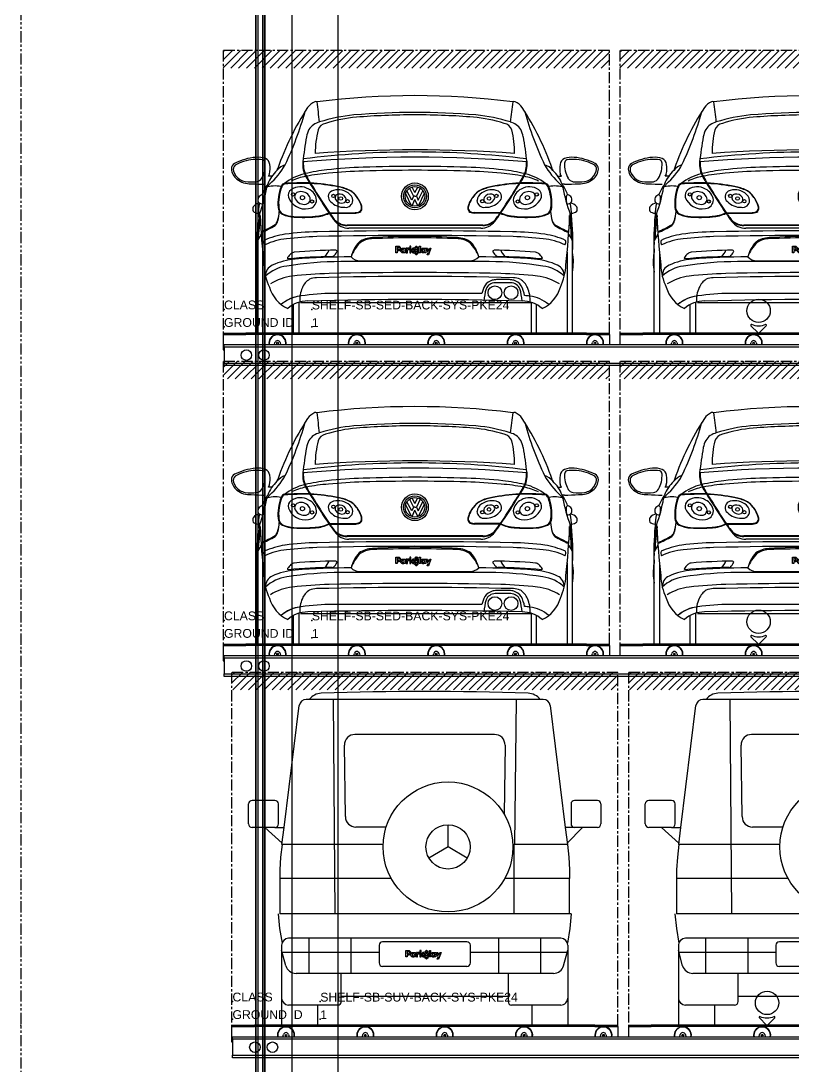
# Model space of a CAD drawing. Header units: millimetres. Extents: x 1005 to 7315, y -2950 to 6147.
# Drawn here: x 6433 to 6873, y 468 to 1063 of the extents above; entities that cross this region are included whole.
import ezdxf
from ezdxf.enums import TextEntityAlignment as Align

# ---------------------------------------------------------------- set-up
doc = ezdxf.new("R2010")
doc.units = ezdxf.units.MM
doc.linetypes.add('CENTER', pattern=[10.16, 6.35, -1.27, 1.27, -1.27])
doc.linetypes.add('PHANTOM', pattern=[12.7, 6.35, -1.27, 1.27, -1.27, 1.27, -1.27])
for name, color, linetype in [('PK24-LABEL', 7, 'Continuous'), ('PK24-LOGO', 7, 'Continuous'), ('PK24E', 7, 'Continuous'), ('PK24E-COMP-CAR', 7, 'Continuous'), ('PK24E-DATA', 7, 'Continuous'), ('PK24E-STRUCT-STEEL', 254, 'Continuous')]:
    doc.layers.add(name, color=color, linetype=linetype)
for name, color, linetype, true_color in [('PK24E-COMP-CAR_ZONE', 250, 'CENTER', 0x383e42), ('PK24E-COMP-PALLET', 132, 'Continuous', 0x00b7c8), ('PK24E-HELPER', 253, 'PHANTOM', 0xa1a1a1), ('PK24E-SYS-LIFT', 31, 'Continuous', 0xffcc5a), ('PK24E-SYS-SHELF', 31, 'Continuous', 0xffcc5a)]:
    doc.layers.add(name, color=color, linetype=linetype, true_color=true_color)
doc.styles.get("Standard").update_dxf_attribs({"font": 'arial.ttf'})

# ---------------------------------------------------------------- blocks, each defined once
blk = doc.blocks.new('*U40')
at = {"layer": 'PK24E-HELPER'}
blk.add_line((-0.01, 3338.5), (0, -150), dxfattribs=at)
at = {"layer": 'PK24E-STRUCT-STEEL'}
blk.add_lwpolyline([(154.49, 3381.55), (180.49, 3381.55), (180.5, -149), (154.5, -149)], close=True, dxfattribs=at)
at = {"layer": 'PK24E-SYS-LIFT'}
for p, q in [((133.54, 3192.67), (133.55, -24.33)), ((133.87, 3192.67), (133.88, -24.33)), ((134.97, 3192.67), (134.98, -24.33)), ((137.51, 3192.67), (137.52, -24.33)), ((138.61, 3192.67), (138.62, -24.33)), ((138.94, 3192.67), (138.95, -24.33))]:
    blk.add_line(p, q, dxfattribs=at)
blk = doc.blocks.new('LOGO----DECOR-PK24')
at = {"layer": 'PK24-LOGO'}
for p, q in [((-10, 2.13), (-8.71, 2.13)), ((-10, -1.62), (-10, 2.13)), ((-9.29, 1.47), (-9.29, 0.11)), ((-8.76, 1.47), (-9.29, 1.47)), ((-9.29, 0.11), (-8.76, 0.11)), ((-8.61, 1.46), (-8.76, 1.47)), ((-8.76, 0.11), (-8.61, 0.13)), ((-8.71, 2.13), (-8.43, 2.11)), ((-8.48, 1.42), (-8.61, 1.46)), ((-8.61, 0.13), (-8.48, 0.17)), ((-8.36, 1.35), (-8.48, 1.42)), ((-8.48, 0.17), (-8.36, 0.23)), ((-8.43, 2.11), (-8.3, 2.07)), ((-8.26, 1.27), (-8.36, 1.35)), ((-8.36, 0.23), (-8.26, 0.31)), ((-8.3, 2.07), (-8.17, 2.03)), ((-8.19, 1.17), (-8.26, 1.27)), ((-8.26, 0.31), (-8.19, 0.41)), ((-8.13, 1.05), (-8.19, 1.17)), ((-8.19, 0.41), (-8.13, 0.53)), ((-8.17, 2.03), (-7.94, 1.9)), ((-8.09, 0.93), (-8.13, 1.05)), ((-8.13, 0.53), (-8.09, 0.66)), ((-8.08, 0.79), (-8.09, 0.93)), ((-8.09, 0.66), (-8.08, 0.79)), ((-7.94, 1.9), (-7.74, 1.74)), ((-7.74, 1.74), (-7.58, 1.55)), ((-7.58, 0.04), (-7.74, -0.16)), ((-7.58, 1.55), (-7.46, 1.32)), ((-7.46, 0.27), (-7.58, 0.04)), ((-7.46, 1.32), (-7.38, 1.06)), ((-7.38, 0.52), (-7.46, 0.27)), ((-7.38, 1.06), (-7.36, 0.79)), ((-7.36, 0.79), (-7.38, 0.52)), ((-7.19, -0.02), (-7.16, 0.13)), ((-7.16, 0.13), (-7.11, 0.26)), ((-7.11, 0.26), (-6.98, 0.49)), ((-6.98, 0.49), (-6.82, 0.68)), ((-6.82, 0.68), (-6.62, 0.82)), ((-6.62, 0.82), (-6.41, 0.92)), ((-6.42, 0.06), (-6.48, -0.05)), ((-6.33, 0.17), (-6.42, 0.06)), ((-6.41, 0.92), (-6.19, 0.98)), ((-6.23, 0.25), (-6.33, 0.17)), ((-6.11, 0.31), (-6.23, 0.25)), ((-6.19, 0.98), (-5.97, 1)), ((-5.98, 0.35), (-6.11, 0.31)), ((-5.84, 0.36), (-5.98, 0.35)), ((-5.97, 1), (-5.74, 0.98)), ((-5.71, 0.35), (-5.84, 0.36)), ((-5.74, 0.98), (-5.53, 0.92)), ((-5.58, 0.31), (-5.71, 0.35)), ((-5.47, 0.24), (-5.58, 0.31)), ((-5.53, 0.92), (-5.35, 0.82)), ((-5.37, 0.16), (-5.47, 0.24)), ((-5.29, 0.06), (-5.37, 0.16)), ((-5.35, 0.82), (-5.21, 0.7)), ((-5.23, -0.06), (-5.29, 0.06)), ((-5.21, 0.7), (-5.21, 0.95)), ((-5.21, 0.95), (-4.5, 0.95)), ((-4.5, 0.95), (-4.5, -1.62)), ((-3.41, 0.95), (-4.11, 0.95)), ((-4.11, 0.95), (-4.11, -1.62)), ((-3.41, 0.53), (-3.41, 0.95)), ((-3.36, 0.62), (-3.41, 0.53)), ((-3.37, -0.03), (-3.32, 0.06)), ((-3.29, 0.71), (-3.36, 0.62)), ((-3.32, 0.06), (-3.26, 0.13)), ((-3.22, 0.78), (-3.29, 0.71)), ((-3.26, 0.13), (-3.19, 0.19)), ((-3.14, 0.84), (-3.22, 0.78)), ((-3.19, 0.19), (-3.11, 0.23)), ((-3.05, 0.89), (-3.14, 0.84)), ((-3.11, 0.23), (-3.02, 0.26)), ((-2.94, 0.92), (-3.05, 0.89)), ((-3.02, 0.26), (-2.92, 0.27)), ((-2.83, 0.94), (-2.94, 0.92)), ((-2.92, 0.27), (-2.42, 0.27)), ((-2.7, 0.95), (-2.83, 0.94)), ((-2.42, 0.95), (-2.7, 0.95)), ((-2.42, 0.27), (-2.42, 0.95)), ((-1.42, 2.13), (-2.13, 2.13)), ((-2.13, 2.13), (-2.13, -1.62)), ((-1.42, -1.62), (-1.42, 2.13)), ((-0.37, 0.95), (-1.42, -0.33)), ((-0.61, -0.33), (0.44, 0.95)), ((0.44, 0.95), (-0.37, 0.95)), ((0.44, 0.19), (0.36, -0.06)), ((0.56, 0.41), (0.44, 0.19)), ((0.72, 0.61), (0.56, 0.41)), ((0.92, 0.77), (0.72, 0.61)), ((0.77, 1.32), (0.79, 1.37)), ((0.78, 1.26), (0.77, 1.32)), ((0.81, 1.24), (0.78, 1.26)), ((0.79, 1.37), (1.61, 2.19)), ((0.85, 1.23), (0.81, 1.24)), ((0.89, 1.24), (0.85, 1.23)), ((1.07, 1.32), (0.89, 1.24)), ((1.15, 0.9), (0.92, 0.77)), ((1.27, 1.37), (1.07, 1.32)), ((1.07, -0.08), (1.13, 0.03)), ((1.13, 0.03), (1.21, 0.12)), ((1.4, 0.98), (1.15, 0.9)), ((1.21, 0.12), (1.3, 0.2)), ((1.46, 1.41), (1.27, 1.37)), ((1.3, 0.2), (1.41, 0.26)), ((1.67, 1), (1.4, 0.98)), ((1.41, 0.26), (1.54, 0.3)), ((1.67, 1.42), (1.46, 1.41)), ((1.54, 0.3), (1.67, 0.31)), ((1.61, 2.19), (1.67, 2.21)), ((1.67, 2.21), (1.73, 2.19)), ((1.87, 1.41), (1.67, 1.42)), ((1.94, 0.98), (1.67, 1)), ((1.67, 0.31), (1.8, 0.3)), ((1.73, 2.19), (2.54, 1.37)), ((1.8, 0.3), (1.92, 0.26)), ((2.07, 1.37), (1.87, 1.41)), ((1.92, 0.26), (2.03, 0.2)), ((2.19, 0.9), (1.94, 0.98)), ((2.03, 0.2), (2.13, 0.12)), ((2.26, 1.32), (2.07, 1.37)), ((2.13, 0.12), (2.2, 0.03)), ((2.41, 0.77), (2.19, 0.9)), ((2.2, 0.03), (2.26, -0.08)), ((2.45, 1.24), (2.26, 1.32)), ((2.61, 0.61), (2.41, 0.77)), ((2.48, 1.23), (2.45, 1.24)), ((2.52, 1.24), (2.48, 1.23)), ((2.55, 1.26), (2.52, 1.24)), ((2.54, 1.37), (2.57, 1.32)), ((2.57, 1.32), (2.55, 1.26)), ((2.78, 0.41), (2.61, 0.61)), ((2.9, 0.19), (2.78, 0.41)), ((2.98, -0.06), (2.9, 0.19)), ((3.31, 2.13), (4.01, 2.13)), ((3.31, -1.62), (3.31, 2.13)), ((4.01, 2.13), (4.01, -1.62)), ((4.37, -0.02), (4.4, 0.13)), ((4.4, 0.13), (4.45, 0.26)), ((4.45, 0.26), (4.58, 0.49)), ((4.58, 0.49), (4.74, 0.68)), ((4.74, 0.68), (4.93, 0.82)), ((4.93, 0.82), (5.15, 0.92)), ((5.14, 0.06), (5.08, -0.05)), ((5.23, 0.17), (5.14, 0.06)), ((5.15, 0.92), (5.37, 0.98)), ((5.33, 0.25), (5.23, 0.17)), ((5.45, 0.31), (5.33, 0.25)), ((5.37, 0.98), (5.59, 1)), ((5.58, 0.35), (5.45, 0.31)), ((5.72, 0.36), (5.58, 0.35)), ((5.59, 1), (5.82, 0.98)), ((5.85, 0.35), (5.72, 0.36)), ((5.82, 0.98), (6.03, 0.92)), ((5.98, 0.31), (5.85, 0.35)), ((6.09, 0.24), (5.98, 0.31)), ((6.03, 0.92), (6.21, 0.82)), ((6.19, 0.16), (6.09, 0.24)), ((6.27, 0.06), (6.19, 0.16)), ((6.21, 0.82), (6.35, 0.7)), ((6.32, -0.06), (6.27, 0.06)), ((6.35, 0.7), (6.35, 0.95)), ((6.35, 0.95), (7.06, 0.95)), ((7.06, 0.95), (7.06, -1.62)), ((8.33, -1.51), (7.31, 0.95)), ((7.31, 0.95), (8.05, 0.95)), ((8.05, 0.95), (8.68, -0.63)), ((10, 0.95), (8.51, -2.81)), ((8.68, -0.63), (9.27, 0.95)), ((9.27, 0.95), (10, 0.95)), ((-9.29, -1.62), (-10, -1.62)), ((-8.71, -0.55), (-9.29, -0.55)), ((-9.29, -0.55), (-9.29, -1.62)), ((-8.43, -0.52), (-8.71, -0.55)), ((-8.3, -0.49), (-8.43, -0.52)), ((-8.17, -0.44), (-8.3, -0.49)), ((-7.94, -0.32), (-8.17, -0.44)), ((-7.74, -0.16), (-7.94, -0.32)), ((-7.22, -0.33), (-7.21, -0.17)), ((-7.21, -0.5), (-7.22, -0.33)), ((-7.21, -0.17), (-7.19, -0.02)), ((-7.19, -0.65), (-7.21, -0.5)), ((-7.16, -0.79), (-7.19, -0.65)), ((-7.1, -0.92), (-7.16, -0.79)), ((-6.97, -1.15), (-7.1, -0.92)), ((-6.81, -1.34), (-6.97, -1.15)), ((-6.62, -1.48), (-6.81, -1.34)), ((-6.41, -1.59), (-6.62, -1.48)), ((-6.52, -0.18), (-6.53, -0.33)), ((-6.53, -0.33), (-6.52, -0.47)), ((-6.48, -0.05), (-6.52, -0.18)), ((-6.52, -0.47), (-6.48, -0.6)), ((-6.48, -0.6), (-6.42, -0.72)), ((-6.42, -0.72), (-6.33, -0.82)), ((-6.19, -1.65), (-6.41, -1.59)), ((-6.33, -0.82), (-6.23, -0.9)), ((-6.23, -0.9), (-6.11, -0.97)), ((-5.98, -1.67), (-6.19, -1.65)), ((-6.11, -0.97), (-5.98, -1.01)), ((-5.98, -1.01), (-5.84, -1.02)), ((-5.74, -1.65), (-5.98, -1.67)), ((-5.84, -1.02), (-5.71, -1.01)), ((-5.53, -1.57), (-5.74, -1.65)), ((-5.71, -1.01), (-5.58, -0.97)), ((-5.58, -0.97), (-5.47, -0.9)), ((-5.35, -1.47), (-5.53, -1.57)), ((-5.47, -0.9), (-5.37, -0.82)), ((-5.37, -0.82), (-5.29, -0.72)), ((-5.21, -1.33), (-5.35, -1.47)), ((-5.29, -0.72), (-5.23, -0.6)), ((-5.2, -0.19), (-5.23, -0.06)), ((-5.23, -0.6), (-5.2, -0.47)), ((-5.21, -1.62), (-5.21, -1.33)), ((-5.21, -1.33), (-5.21, -1.33)), ((-4.5, -1.62), (-5.21, -1.62)), ((-5.19, -0.33), (-5.2, -0.19)), ((-5.2, -0.47), (-5.19, -0.33)), ((-4.11, -1.62), (-3.41, -1.62)), ((-3.41, -0.21), (-3.4, -0.12)), ((-3.41, -1.62), (-3.41, -0.21)), ((-3.4, -0.12), (-3.37, -0.03)), ((-2.13, -1.62), (-1.42, -1.62)), ((-1.42, -0.33), (-0.37, -1.62)), ((0.44, -1.62), (-0.61, -0.33)), ((-0.37, -1.62), (0.44, -1.62)), ((0.36, -0.06), (0.33, -0.33)), ((0.33, -0.33), (0.36, -0.6)), ((0.36, -0.6), (0.44, -0.85)), ((0.44, -0.85), (0.56, -1.08)), ((0.56, -1.08), (0.72, -1.28)), ((0.72, -1.28), (0.92, -1.44)), ((0.77, -1.98), (0.78, -1.93)), ((0.79, -2.04), (0.77, -1.98)), ((0.78, -1.93), (0.81, -1.9)), ((1.61, -2.85), (0.79, -2.04)), ((0.81, -1.9), (0.85, -1.89)), ((0.85, -1.89), (0.89, -1.9)), ((0.89, -1.9), (1.07, -1.98)), ((0.92, -1.44), (1.15, -1.56)), ((1.02, -0.33), (1.03, -0.2)), ((1.03, -0.46), (1.02, -0.33)), ((1.03, -0.2), (1.07, -0.08)), ((1.07, -0.59), (1.03, -0.46)), ((1.13, -0.7), (1.07, -0.59)), ((1.07, -1.98), (1.27, -2.04)), ((1.21, -0.79), (1.13, -0.7)), ((1.15, -1.56), (1.4, -1.64)), ((1.3, -0.87), (1.21, -0.79)), ((1.27, -2.04), (1.46, -2.07)), ((1.41, -0.93), (1.3, -0.87)), ((1.4, -1.64), (1.67, -1.67)), ((1.54, -0.97), (1.41, -0.93)), ((1.46, -2.07), (1.67, -2.09)), ((1.67, -0.98), (1.54, -0.97)), ((1.67, -2.88), (1.61, -2.85)), ((1.8, -0.97), (1.67, -0.98)), ((1.67, -1.67), (1.94, -1.64)), ((1.67, -2.09), (1.87, -2.07)), ((1.73, -2.85), (1.67, -2.88)), ((2.54, -2.04), (1.73, -2.85)), ((1.92, -0.93), (1.8, -0.97)), ((1.87, -2.07), (2.07, -2.04)), ((2.03, -0.87), (1.92, -0.93)), ((1.94, -1.64), (2.19, -1.56)), ((2.13, -0.79), (2.03, -0.87)), ((2.07, -2.04), (2.26, -1.98)), ((2.2, -0.7), (2.13, -0.79)), ((2.19, -1.56), (2.41, -1.44)), ((2.26, -0.59), (2.2, -0.7)), ((2.26, -0.08), (2.3, -0.2)), ((2.3, -0.46), (2.26, -0.59)), ((2.26, -1.98), (2.45, -1.9)), ((2.3, -0.2), (2.31, -0.33)), ((2.31, -0.33), (2.3, -0.46)), ((2.41, -1.44), (2.61, -1.28)), ((2.45, -1.9), (2.48, -1.89)), ((2.48, -1.89), (2.52, -1.9)), ((2.52, -1.9), (2.55, -1.93)), ((2.57, -1.98), (2.54, -2.04)), ((2.55, -1.93), (2.57, -1.98)), ((2.61, -1.28), (2.78, -1.08)), ((2.78, -1.08), (2.9, -0.85)), ((2.9, -0.85), (2.98, -0.6)), ((3, -0.33), (2.98, -0.06)), ((2.98, -0.6), (3, -0.33)), ((4.01, -1.62), (3.31, -1.62)), ((4.34, -0.17), (4.37, -0.02)), ((4.34, -0.33), (4.34, -0.17)), ((4.34, -0.5), (4.34, -0.33)), ((4.37, -0.65), (4.34, -0.5)), ((4.4, -0.79), (4.37, -0.65)), ((4.46, -0.92), (4.4, -0.79)), ((4.59, -1.15), (4.46, -0.92)), ((4.75, -1.34), (4.59, -1.15)), ((4.94, -1.48), (4.75, -1.34)), ((5.15, -1.59), (4.94, -1.48)), ((5.04, -0.18), (5.03, -0.33)), ((5.03, -0.33), (5.04, -0.47)), ((5.08, -0.05), (5.04, -0.18)), ((5.04, -0.47), (5.08, -0.6)), ((5.08, -0.6), (5.14, -0.72)), ((5.14, -0.72), (5.23, -0.82)), ((5.37, -1.65), (5.15, -1.59)), ((5.23, -0.82), (5.33, -0.9)), ((5.33, -0.9), (5.45, -0.97)), ((5.58, -1.67), (5.37, -1.65)), ((5.45, -0.97), (5.58, -1.01)), ((5.58, -1.01), (5.72, -1.02)), ((5.81, -1.65), (5.58, -1.67)), ((5.72, -1.02), (5.85, -1.01)), ((6.03, -1.57), (5.81, -1.65)), ((5.85, -1.01), (5.98, -0.97)), ((5.98, -0.97), (6.09, -0.9)), ((6.21, -1.47), (6.03, -1.57)), ((6.09, -0.9), (6.19, -0.82)), ((6.19, -0.82), (6.27, -0.72)), ((6.35, -1.33), (6.21, -1.47)), ((6.27, -0.72), (6.32, -0.6)), ((6.36, -0.19), (6.32, -0.06)), ((6.32, -0.6), (6.36, -0.47)), ((6.35, -1.62), (6.35, -1.33)), ((6.35, -1.33), (6.35, -1.33)), ((7.06, -1.62), (6.35, -1.62)), ((6.37, -0.33), (6.36, -0.19)), ((6.36, -0.47), (6.37, -0.33)), ((7.8, -2.81), (8.33, -1.51)), ((8.51, -2.81), (7.8, -2.81))]:
    blk.add_line(p, q, dxfattribs=at)
blk = doc.blocks.new('SUV--ONPALLET-BACK-COMP-PKE24')
at = {"layer": 'PK24E-COMP-CAR'}
for p, q in [((67.5, 185.52), (-67.51, 185.52)), ((-51, 63.5), (-52, 185.52)), ((52, 185.52), (51.14, 102.83)), ((-80.03, 112.64), (-71.48, 182.03)), ((71.47, 182.03), (80.02, 112.64)), ((39.77, 165.52), (-39.77, 165.52)), ((-45.2, 118.75), (-45.77, 159.45)), ((45.77, 159.45), (45.22, 120.18)), ((-100.35, 114.64), (-100.35, 125.98)), ((-85.35, 127.98), (-98.35, 127.98)), ((-83.35, 114.64), (-83.35, 125.98)), ((83.35, 125.98), (83.35, 114.64)), ((98.35, 127.98), (85.35, 127.98)), ((100.35, 125.98), (100.35, 114.64)), ((13.28, 101.5), (13.28, 114.1)), ((-85.35, 112.64), (-98.35, 112.64)), ((-81.19, 103.64), (-91.13, 112.64)), ((-85.35, 112.64), (-80.03, 112.64)), ((-81.29, 102.83), (-80.03, 112.64)), ((-21.94, 112.83), (-39.2, 112.83)), ((80.02, 112.64), (81.28, 102.82)), ((85.35, 112.64), (80.02, 112.64)), ((89.84, 112.64), (81.18, 103.63)), ((98.35, 112.64), (85.35, 112.64)), ((-81.28, 102.83), (-82.09, 95.66)), ((-23.7, 102.83), (-81.29, 102.83)), ((13.28, 101.5), (2.37, 95.2)), ((24.19, 95.2), (13.28, 101.5)), ((81.28, 102.83), (50.26, 102.83)), ((51, 63.5), (51, 102.83)), ((81.28, 102.83), (82.09, 95.66)), ((-82.09, 95.66), (-82.5, 88.46)), ((82.09, 95.66), (82.5, 88.46)), ((-82.52, 87.48), (-82.53, 86.5)), ((-82.53, 86.5), (-82.52, 85.52)), ((-82.5, 88.46), (-82.52, 87.48)), ((-82.52, 85.52), (-82.5, 84.53)), ((-82.5, 84.53), (-82.49, 84.03)), ((-82.49, 84.03), (-82.5, 83.53)), ((-82.5, 83.53), (-82.5, 63.5)), ((-19.07, 83.53), (-82.5, 83.53)), ((82.24, 83.53), (45.63, 83.53)), ((82.5, 88.46), (82.53, 87.48)), ((82.52, 85.52), (82.5, 84.53)), ((82.5, 84.53), (82.5, 84.03)), ((82.5, 84.03), (82.5, 83.53)), ((82.5, 63.5), (82.5, 83.53)), ((82.54, 86.5), (82.52, 85.52)), ((82.53, 87.48), (82.54, 86.5)), ((-83.46, 63.5), (-82.66, 55.12)), ((83.46, 63.5), (-82.5, 63.5)), ((83.46, 63.5), (82.67, 55.12)), ((-82.66, 55.12), (-81.27, 46.82)), ((82.67, 55.12), (81.28, 46.82)), ((77.5, 49.5), (-77.5, 49.5)), ((-66, 49.5), (-66, 29.5)), ((-42, 49.5), (-42, 29.5)), ((42, 49.5), (42, 29.5)), ((66, 49.5), (66, 29.5)), ((-81.5, 45.5), (-81.5, 0)), ((-79.08, 33.91), (-81.5, 42.69)), ((-26, 45.5), (-26, 35.5)), ((24, 47.5), (-24, 47.5)), ((26, 35.5), (26, 45.5)), ((79.09, 33.91), (81.5, 42.69)), ((81.5, 45.5), (81.5, 0)), ((-47.4, 41.5), (-81.5, 41.5)), ((-26, 41.5), (-73.62, 41.5)), ((81.5, 41.5), (26, 41.5)), ((24, 33.5), (-24, 33.5)), ((73.3, 29.5), (-73.3, 29.5)), ((-47.5, 13.5), (-47.5, 29.5)), ((47.5, 29.5), (47.5, 13.5)), ((47.5, 16.4), (-47.5, 16.4)), ((-49.5, 11.5), (-77.5, 11.5)), ((-61, 11.5), (-61, 0)), ((77.5, 11.5), (49.5, 11.5)), ((61, 11.5), (61, 0))]:
    blk.add_line(p, q, dxfattribs=at)
for radius in [37, 12.6]:
    blk.add_circle((13.28, 101.5), radius, dxfattribs=at)
for centre, radius, start, end in [((-67.51, 181.52), 4, 90.0004, 172.66087), ((-58.65, 179.94), 9.04, 91.99542, 141.82959), ((0, -1503.5), 1693.5, 88.00462, 91.99542), ((58.65, 179.94), 9.04, 38.17041, 88.00462), ((67.5, 181.52), 4, 7.33921, 90.00024), ((-39.77, 159.52), 6, 90.00013, 180.71888), ((39.77, 159.52), 6, 359.28112, 90.00024), ((-98.35, 125.98), 2, 90.00002, 179.99996), ((-85.35, 125.98), 2, 0.00004, 90.00002), ((85.35, 125.98), 2, 90.00002, 180), ((98.35, 125.98), 2, 0.00004, 90.00002), ((-98.35, 114.64), 2, 179.99996, 269.99998), ((-85.35, 114.64), 2, 269.99998, 359.99996), ((-39.2, 118.83), 6, 180.71888, 269.99998), ((85.35, 114.64), 2, 180, 269.99998), ((98.35, 114.64), 2, 270, 0.00004), ((-77.5, 45.5), 4, 90.00002, 180), ((77.5, 45.5), 4, 0.00004, 90.00002), ((-24, 45.5), 2, 90.00002, 180), ((24, 45.5), 2, 0.00004, 90.00002), ((-73.3, 35.5), 6, 195.37622, 269.99987), ((-24, 35.5), 2, 180, 269.99998), ((24, 35.5), 2, 270, 0.00004), ((73.3, 35.5), 6, 269.99971, 344.62368), ((-77.5, 15.5), 4, 180, 269.99998), ((-49.5, 13.5), 2, 269.99998, 359.99996), ((49.5, 13.5), 2, 180, 269.99998), ((77.5, 15.5), 4, 270, 0.00004)]:
    blk.add_arc(centre, radius, start, end, dxfattribs=at)
at = {"linetype": 'Continuous'}
blk.add_blockref('LOGO----DECOR-PK24', (-0.66, 40.48), dxfattribs=at)
blk = doc.blocks.new('*U47')
for p in [(0, 0), (50, 0), (0, -10), (50, -10)]:
    blk.add_point(p)
blk = doc.blocks.new('*U42')
at = {"layer": 'PK24E-COMP-CAR_ZONE'}
h = blk.add_hatch(dxfattribs=at)
h.set_pattern_fill('ANSI31', color=256)
h.set_pattern_definition([(45, (-14044.072, -11083.8307), (-2.24506403, 2.24506403), [])])
h.paths.add_polyline_path([(340, 200.9), (120, 200.9), (120, 190.9), (340, 190.9)])
h = blk.add_hatch(dxfattribs=at)
h.set_pattern_fill('ANSI31', color=256)
h.set_pattern_definition([(45, (-13818.072, -11083.8307), (-2.24506403, 2.24506403), [])])
h.paths.add_polyline_path([(566, 200.9), (346, 200.9), (346, 190.9), (566, 190.9)])
at = {"layer": 'PK24-LABEL'}
blk.add_lwpolyline([(428.89, 4.86, -0.233989), (421.11, 4.86, 0.849141), (420.63, 4.2), (424.71, 0.12, 0.414232), (425.29, 0.12), (429.37, 4.2, 0.849046)], format="xyb", close=True, dxfattribs=at)
blk.add_circle((425, 12.72), 6.65, dxfattribs=at)
at = {"layer": 'PK24E-COMP-CAR_ZONE'}
for points in [[(340, 0), (340, 200.9), (120, 200.9), (120, 0)], [(566, 0), (566, 200.9), (346, 200.9), (346, 0)]]:
    blk.add_lwpolyline(points, dxfattribs=at)
at = {"layer": 'PK24E-COMP-PALLET'}
for p, q in [((120, 0), (133.01, 0)), ((120, 0), (120, -0.8)), ((133.01, -0.8), (133.01, 0)), ((326.99, 0), (133.01, 0)), ((326.99, 0), (326.99, -0.8)), ((326.99, 0), (340, 0)), ((340, -0.8), (340, 0)), ((346, 0), (359.01, 0)), ((346, 0), (346, -0.8)), ((359.01, -0.8), (359.01, 0)), ((552.99, 0), (359.01, 0)), ((120, -0.8), (133.01, -0.8)), ((120, -0.8), (120, -6.5)), ((326.99, -0.8), (133.01, -0.8)), ((326.99, -0.8), (340, -0.8)), ((340, -0.8), (340, -6.5)), ((346, -0.8), (359.01, -0.8)), ((346, -0.8), (346, -6.5)), ((552.99, -0.8), (359.01, -0.8)), ((120, -6.5), (120, -9.5)), ((120, -9.5), (120.5, -9.5))]:
    blk.add_line(p, q, dxfattribs=at)
at = {"layer": 'PK24E-HELPER'}
for p in [(0, 213), (0, 0)]:
    blk.add_point(p, dxfattribs=at)
at = {"layer": 'PK24E-SYS-SHELF'}
for p, q in [((149.27, -6.5), (149.54, -5.35)), ((152.46, -5.35), (152.73, -6.5)), ((194.47, -6.5), (194.74, -5.35)), ((197.66, -5.35), (197.93, -6.5)), ((239.67, -6.5), (239.94, -5.35)), ((242.86, -5.35), (243.13, -6.5)), ((284.87, -6.5), (285.14, -5.35)), ((288.06, -5.35), (288.33, -6.5)), ((330.07, -6.5), (330.34, -5.35)), ((333.26, -5.35), (333.53, -6.5)), ((375.27, -6.5), (375.54, -5.35)), ((378.46, -5.35), (378.73, -6.5)), ((420.47, -6.5), (420.74, -5.35)), ((423.66, -5.35), (423.93, -6.5)), ((120.5, -6.5), (798.98, -6.5)), ((120.5, -8), (120.5, -6.5)), ((120.5, -8), (120.5, -17)), ((799.18, -8), (120.5, -8)), ((120.5, -18.5), (120.5, -17)), ((120.5, -17), (798.98, -17)), ((815.98, -18.5), (120.5, -18.5))]:
    blk.add_line(p, q, dxfattribs=at)
for centre, radius in [((151, -5.7), 0.5), ((196.2, -5.7), 0.5), ((241.4, -5.7), 0.5), ((286.6, -5.7), 0.5), ((331.8, -5.7), 0.5), ((377, -5.7), 0.5), ((422.2, -5.7), 0.5), ((133.25, -12.5), 3), ((143.25, -12.5), 3)]:
    blk.add_circle(centre, radius, dxfattribs=at)
for centre, radius, start, end in [((151, -5.7), 4.9, 168.36889, 189.39648), ((151, -5.7), 4.9, 350.60352, 168.36889), ((151, -5.7), 4.7, 168.36889, 189.80019), ((151, -5.7), 4.7, 350.19981, 168.36889), ((151, -5.7), 1.5, 13.46341, 166.53659), ((196.2, -5.7), 4.9, 168.36889, 189.39648), ((196.2, -5.7), 4.9, 350.60352, 168.36889), ((196.2, -5.7), 4.7, 168.36889, 189.80019), ((196.2, -5.7), 4.7, 350.19981, 168.36889), ((196.2, -5.7), 1.5, 13.46341, 166.53659), ((241.4, -5.7), 4.9, 168.36889, 189.39648), ((241.4, -5.7), 4.9, 350.60352, 168.36889), ((241.4, -5.7), 4.7, 168.36889, 189.80019), ((241.4, -5.7), 4.7, 350.19981, 168.36889), ((241.4, -5.7), 1.5, 13.46341, 166.53659), ((286.6, -5.7), 4.9, 168.36889, 189.39648), ((286.6, -5.7), 4.9, 350.60352, 168.36889), ((286.6, -5.7), 4.7, 168.36889, 189.80019), ((286.6, -5.7), 4.7, 350.19981, 168.36889), ((286.6, -5.7), 1.5, 13.46341, 166.53659), ((331.8, -5.7), 4.9, 168.36889, 189.39648), ((331.8, -5.7), 4.9, 350.60352, 168.36889), ((331.8, -5.7), 4.7, 168.36889, 189.80019), ((331.8, -5.7), 4.7, 350.19981, 168.36889), ((331.8, -5.7), 1.5, 13.46341, 166.53659), ((377, -5.7), 4.9, 168.36889, 189.39648), ((377, -5.7), 4.9, 350.60352, 168.36889), ((377, -5.7), 4.7, 168.36889, 189.80019), ((377, -5.7), 4.7, 350.19981, 168.36889), ((377, -5.7), 1.5, 13.46341, 166.53659), ((422.2, -5.7), 4.9, 168.36889, 189.39648), ((422.2, -5.7), 4.9, 350.60352, 168.36889), ((422.2, -5.7), 4.7, 168.36889, 189.80019), ((422.2, -5.7), 4.7, 350.19981, 168.36889), ((422.2, -5.7), 1.5, 13.46341, 166.53659)]:
    blk.add_arc(centre, radius, start, end, dxfattribs=at)
at = {"layer": 'PK24E'}
for p in [(230, 0), (456, 0)]:
    blk.add_blockref('SUV--ONPALLET-BACK-COMP-PKE24', p, dxfattribs=at)
at = {"layer": 'PK24E-DATA'}
blk.add_blockref('*U47', (120.5, 13.5), dxfattribs=at)
at = {"layer": 'PK24-LABEL'}
blk.add_attdef('LEVEL_ID', text='', height=5, dxfattribs=at).set_placement((876.57, 10.38), align=Align.CENTER)
at = {"layer": 'PK24E-DATA', "char_height": 5, "attachment_point": 7}
for s, insert in [('CLASS', (120.5, 13.5)), ('GROUND ID', (120.5, 3.5))]:
    blk.add_mtext_dynamic_manual_height_columns(s, width=42.8552, gutter_width=17.5, heights=[0], dxfattribs=dict(at, insert=insert))
at = {"layer": 'PK24E-DATA'}
for tag, p in [('COMP_TYPE', (170.5, 13.5)), ('GROUND_ID', (170.5, 3.5))]:
    blk.add_attdef(tag, p, '', height=5, dxfattribs=at)
blk = doc.blocks.new('SEDAN--ONPALLET-BACK-COMP-PKE24')
at = {"layer": 'PK24E-COMP-CAR'}
for p, q in [((-83.42, 89.39), (-82.8, 90.58)), ((-81.39, 89.38), (-83.42, 89.39)), ((-78.19, 93.65), (-78.57, 92.66)), ((78.18, 93.65), (78.56, 92.66)), ((81.38, 89.38), (83.41, 89.39)), ((83.41, 89.39), (82.79, 90.58)), ((85.14, 84.82), (83.86, 84.82)), ((-5.34, 79.42), (-2.11, 72.72)), ((-1.8, 75.79), (-4.54, 80.95)), ((-3.03, 82.53), (-0.89, 77.91)), ((-0.89, 77.91), (-1.8, 75.79)), ((0, 80.09), (-1.62, 83.19)), ((0, 77.91), (-0.89, 77.91)), ((0, 80.09), (1.61, 83.19)), ((0, 77.91), (0.88, 77.91)), ((3.03, 82.53), (0.88, 77.91)), ((0.88, 77.91), (1.79, 75.79)), ((1.79, 75.79), (4.53, 80.95)), ((5.33, 79.42), (2.1, 72.72)), ((-1.6, 72.54), (0, 76.15)), ((1.59, 72.54), (0, 76.15)), ((-48.61, 68.57), (-33.94, 68.66)), ((-48.4, 68.25), (-33.73, 68.34)), ((48.39, 68.25), (33.72, 68.34)), ((48.6, 68.57), (33.93, 68.66)), ((38.65, 61.55), (-38.66, 61.55)), ((38.65, 61.19), (-38.66, 61.19)), ((37.58, 59.7), (-37.59, 59.7)), ((-87.57, 56.39), (-89.7, 52.69)), ((87.56, 56.39), (89.7, 52.69)), ((-89.7, 0), (-89.7, 52.69)), ((89.7, 0), (89.7, 52.69)), ((-86.74, 46.15), (-86.74, 0)), ((86.73, 46.15), (86.73, 0)), ((53.92, 30.48), (46.42, 30.48)), ((54.62, 28.71), (45.73, 28.71)), ((38.11, 22.56), (-48.96, 22.56)), ((-69.17, 0), (-69.17, 16.29)), ((-66.2, 17.52), (-66.2, 0)), ((67.12, 17.21), (-65.12, 17.21)), ((66.2, 17.52), (66.2, 0)), ((69.16, 0), (69.16, 16.29))]:
    blk.add_line(p, q, dxfattribs=at)
for centre, radius in [((0, 77.87), 7.61), ((0, 77.87), 6.51), ((0, 77.87), 5.56), ((-69.42, 78.97), 0.922), ((-64.06, 77.1), 1.21), ((-46.41, 78.14), 0.922), ((-42.21, 76.65), 1.04), ((42.2, 76.65), 1.04), ((46.4, 78.14), 0.922), ((64.06, 77.1), 1.21), ((69.41, 78.97), 0.922), ((-58.58, 74.94), 0.922), ((-38.35, 75.07), 0.922), ((38.34, 75.07), 0.922), ((58.57, 74.94), 0.922), ((45.54, 23.04), 3.91), ((54.74, 23.04), 3.91)]:
    blk.add_circle(centre, radius, dxfattribs=at)
for centre, radius, start, end in [((-53.72, 123.47), 8.91, 111.72946, 146.48076), ((-56.43, 130.59), 1.3, 56.08172, 117.02463), ((0, -306.42), 441.62, 82.75492, 97.24508), ((-1705.96, -70.58), 1662.61, 6.58929, 6.98737), ((1705.95, -70.58), 1662.61, 173.01263, 173.41071), ((56.42, 130.59), 1.3, 62.97537, 123.91828), ((53.71, 123.47), 8.91, 33.51924, 68.27054), ((73.75, 40.71), 160.89, 146.97506, 160.79056), ((-232.16, 172.11), 175.68, 334.27996, 344.81528), ((0, -299.58), 425.19, 85.30756, 94.69244), ((-73.76, 40.71), 160.89, 19.20944, 33.02494), ((232.15, 172.11), 175.68, 195.18472, 205.72004), ((-52.08, 110.61), 9.85, 103.25141, 147.27932), ((-49.66, 113.65), 5.91, 101.79964, 159.31214), ((-27.15, 36.74), 87.78, 94.99216, 108.04022), ((-27.01, 44.32), 78.81, 94.57802, 107.62477), ((-11.48, -105.61), 229.53, 91.43473, 95.45387), ((0, -236.02), 360.28, 87.25936, 92.74064), ((11.48, -105.61), 229.53, 84.54613, 88.56527), ((27, 44.32), 78.81, 72.37523, 85.42198), ((27.14, 36.74), 87.78, 71.95978, 85.00784), ((49.65, 113.65), 5.91, 20.68786, 78.20036), ((52.07, 110.61), 9.85, 32.72068, 76.74859), ((-42.4, 107.59), 19.8, 155.07773, 167.6656), ((2.09, 102.19), 58.86, 166.70039, 179.87993), ((-2.1, 102.19), 58.86, 0.12007, 13.29961), ((42.39, 107.59), 19.8, 12.3344, 24.92227), ((204.77, 65.47), 270.53, 170.13311, 173.20456), ((-204.78, 65.47), 270.53, 6.79544, 9.86689), ((0, -408.79), 511.92, 82.85855, 97.14145), ((0, -708.69), 812.99, 85.99614, 94.00386), ((-100.94, 93.54), 3.58, 119.08952, 181.66298), ((-100.21, 93.18), 3.25, 132.46589, 197.31496), ((-87.69, 66.79), 33.42, 95.082, 116.64941), ((-91.84, 78.02), 20.5, 106.21611, 121.04265), ((-90, 74.41), 24.49, 81.75171, 107.97732), ((-89.33, 88.38), 11.77, 69.15199, 96.4359), ((-100.63, 95.81), 15.41, 330.61297, 3.66153), ((-87.23, 96.8), 1.99, 359.75003, 68.10956), ((-86.68, 95.66), 4.03, 6.13441, 67.60539), ((-111.73, 117.38), 43.53, 311.63879, 330.39456), ((-97.34, 93.67), 14.86, 347.99873, 9.36744), ((-70.54, 85.98), 10.45, 108.72129, 140.24407), ((-49.29, 96.14), 14.63, 174.7585, 210.21726), ((0, -661.52), 761.68, 85.1916, 94.8084), ((-48.95, 96.28), 14.63, 175.17986, 210.21726), ((48.94, 96.28), 14.63, 329.78274, 4.82014), ((49.28, 96.14), 14.63, 329.78274, 5.2415), ((111.72, 117.38), 43.53, 209.60544, 228.36121), ((70.53, 85.98), 10.45, 39.75593, 71.27871), ((97.33, 93.67), 14.86, 170.63256, 192.00127), ((86.67, 95.66), 4.03, 112.39461, 173.86559), ((89.33, 88.38), 11.77, 83.5641, 110.84801), ((100.62, 95.81), 15.41, 176.33847, 209.38703), ((87.22, 96.8), 1.99, 111.89044, 180.24997), ((90, 74.41), 24.49, 72.02268, 98.24829), ((87.68, 66.79), 33.42, 63.35059, 84.918), ((91.83, 78.02), 20.5, 58.95735, 73.78389), ((100.2, 93.18), 3.25, 342.68504, 47.53411), ((100.94, 93.54), 3.58, 358.33702, 60.91048), ((-96.73, 93.91), 7.81, 183.51844, 233.08307), ((-95.23, 94.63), 8.44, 196.62873, 237.63312), ((-62.99, 76.43), 22.5, 133.83137, 158.02515), ((-55.39, 60.52), 31.12, 103.91651, 127.53632), ((-56.08, 57.32), 32.54, 100.84719, 115.96576), ((-37.92, -16.3), 109.91, 96.35884, 102.93323), ((-41.21, -18.05), 109.37, 94.20058, 100.86965), ((-24.17, -125.3), 219.77, 91.37932, 96.77526), ((-23.53, -158.53), 250.88, 91.35159, 95.87806), ((0, -729.84), 824.77, 87.95349, 92.04651), ((0, -917.39), 1010.09, 88.32968, 91.67032), ((23.52, -158.53), 250.88, 84.12194, 88.64841), ((24.16, -125.3), 219.77, 83.22474, 88.62068), ((41.2, -18.05), 109.37, 79.13035, 85.79942), ((37.91, -16.3), 109.91, 77.06677, 83.64116), ((56.07, 57.32), 32.54, 64.03424, 79.15281), ((55.38, 60.52), 31.12, 52.46368, 76.08349), ((62.98, 76.43), 22.5, 21.97485, 46.16863), ((95.22, 94.63), 8.44, 302.36688, 343.37127), ((96.72, 93.91), 7.81, 306.91693, 356.48156), ((-94.05, 96.69), 11.64, 230.7729, 273.96352), ((-94.33, 97.07), 10.99, 240.48654, 257.88476), ((-92.89, 121.27), 35.15, 263.87288, 274.40036), ((-85.71, 196.49), 111.67, 266.12957, 270.29061), ((-90.95, 90.58), 4.42, 279.88536, 328.08698), ((-57.79, 67.26), 31.44, 145.98312, 158.29195), ((-79.48, 65.91), 17.88, 79.64577, 108.1931), ((-83.51, 82.79), 0.82, 140.03907, 172.03151), ((-118.58, 114.5), 46.46, 317.84156, 320.34249), ((-51.77, 74.05), 26.26, 158.90721, 185.59189), ((-51.36, 73.92), 26.26, 158.90721, 185.59189), ((-72.97, 82.12), 3.58, 131.3061, 157.25432), ((-73.48, 82.48), 2.54, 105.76489, 159.57378), ((-74.08, 83.08), 2.14, 97.39601, 125.94467), ((-63.65, -88.82), 174.34, 88.79849, 93.51943), ((-63.47, -89.09), 174.34, 88.79849, 93.51943), ((-65.22, 74.11), 9.19, 58.95823, 125.08932), ((23.13, 136.48), 97.51, 209.28584, 214.16469), ((23.46, 136.62), 97.51, 209.28584, 214.16469), ((-65.58, -24.83), 110.46, 78.63486, 86.87463), ((-65.43, -25.08), 110.46, 78.63486, 86.87463), ((-47.59, 60.39), 23.38, 64.0562, 80.71185), ((47.58, 60.39), 23.38, 99.28815, 115.9438), ((65.42, -25.08), 110.46, 93.12537, 101.36514), ((65.57, -24.83), 110.46, 93.12537, 101.36514), ((-23.47, 136.62), 97.51, 325.83531, 330.71416), ((-23.13, 136.48), 97.51, 325.83531, 330.71416), ((63.46, -89.09), 174.34, 86.48057, 91.20151), ((63.64, -88.82), 174.34, 86.48057, 91.20151), ((65.21, 74.11), 9.19, 54.91068, 121.04177), ((73.47, 82.48), 2.54, 20.42622, 74.23511), ((74.07, 83.08), 2.14, 54.05533, 82.60399), ((72.96, 82.12), 3.58, 22.74568, 48.6939), ((51.35, 73.92), 26.26, 354.40811, 21.09279), ((79.47, 65.91), 17.88, 71.8069, 100.35423), ((51.76, 74.05), 26.26, 354.40811, 21.09279), ((118.57, 114.5), 46.46, 219.65751, 222.15844), ((57.78, 67.26), 31.44, 21.70805, 34.01688), ((83.5, 82.79), 0.82, 7.96849, 39.96093), ((85.7, 196.49), 111.67, 269.70939, 273.87043), ((90.94, 90.58), 4.42, 211.91302, 260.11464), ((92.88, 121.27), 35.15, 265.59964, 276.12712), ((94.05, 96.69), 11.64, 266.03648, 309.2271), ((94.33, 97.07), 10.99, 282.11524, 299.51346), ((-84.99, 74.09), 5.2, 112.80048, 143.88598), ((-163.05, 96.22), 79.84, 339.12331, 350.39853), ((-88.49, 77.06), 2.35, 2.70508, 50.73955), ((-68.22, 78.42), 3.94, 125.33326, 194.42747), ((-62.48, 80.84), 10.15, 199.57204, 281.02733), ((-65.76, 77.66), 2.78, 108.36487, 206.13317), ((-64.89, 75.08), 5.51, 36.97675, 108.49164), ((-62.8, 76.17), 3.2, 348.40596, 43.92304), ((-63.8, 74.87), 7.85, 6.57912, 64.94216), ((170.36, 220), 266.59, 211.24522, 214.696), ((170.7, 220.13), 266.59, 211.24522, 214.696), ((-45.64, 77.68), 3.7, 121.08603, 229.63812), ((-43.75, 71.97), 9.66, 54.22215, 113.13946), ((-43.4, 77.09), 2.06, 102.22808, 208.52479), ((-43.05, 74.8), 4.37, 35.05326, 100.4062), ((-47.43, 60.14), 23.38, 64.0562, 80.71185), ((-40.94, 74.99), 5.59, 5.00656, 59.5481), ((-42.55, 71.07), 11.57, 45.6275, 63.33175), ((-42.71, 70.68), 11.84, 47.23336, 62.32769), ((-48.8, 66.06), 19.42, 22.23737, 43.28184), ((-48.6, 66.03), 19.42, 22.23737, 43.28184), ((48.59, 66.03), 19.42, 136.71816, 157.76263), ((48.79, 66.06), 19.42, 136.71816, 157.76263), ((42.55, 71.07), 11.57, 116.66825, 134.3725), ((42.7, 70.68), 11.84, 117.67231, 132.76664), ((40.93, 74.99), 5.59, 120.4519, 174.99344), ((47.42, 60.14), 23.38, 99.28815, 115.9438), ((43.75, 71.97), 9.66, 66.86054, 125.77785), ((43.04, 74.8), 4.37, 79.5938, 144.94674), ((43.39, 77.09), 2.06, 331.47521, 77.77192), ((45.63, 77.68), 3.7, 310.36188, 58.91397), ((-170.71, 220.13), 266.59, 325.304, 328.75478), ((-170.37, 220), 266.59, 325.304, 328.75478), ((63.79, 74.87), 7.85, 115.05784, 173.42088), ((62.79, 76.17), 3.2, 136.07696, 191.59404), ((64.88, 75.08), 5.51, 71.50836, 143.02325), ((62.47, 80.84), 10.15, 258.97267, 340.42796), ((65.76, 77.66), 2.78, 333.86683, 71.63513), ((68.22, 78.42), 3.94, 345.57253, 54.66674), ((163.04, 96.22), 79.84, 189.60147, 200.87669), ((88.48, 77.06), 2.35, 129.26045, 177.29492), ((84.98, 74.09), 5.2, 36.11402, 67.19952), ((-88.85, 70.61), 3.56, 158.33399, 199.14792), ((-87.96, 68.86), 5.2, 95.95602, 143.88598), ((-85.88, 75.84), 3.56, 158.33399, 199.14792), ((-86.82, 76.71), 3.16, 219.96739, 276.0093), ((-57.79, 67.26), 31.44, 167.56395, 180.34045), ((-99.21, 76.61), 13.08, 346.54529, 2.48286), ((-73.54, 71.6), 4.37, 181.39995, 243.99123), ((-62.96, 79.36), 6.05, 208.83873, 280.43694), ((-63.07, 76.87), 3.67, 289.27473, 338.52186), ((-61.09, 75.93), 5.09, 276.28638, 358.25452), ((-40.4, 82.25), 10.62, 224.0368, 272.23459), ((-41.63, 78.14), 4.12, 209.64325, 291.81816), ((-41.84, 76.24), 2.6, 312.25852, 24.20491), ((-39.45, 75.68), 4.09, 262.46827, 357.14288), ((-36.64, 71.01), 6.29, 1.5811, 22.41645), ((-36.44, 70.98), 6.29, 1.5811, 22.41645), ((36.43, 70.98), 6.29, 157.58355, 178.4189), ((36.63, 71.01), 6.29, 157.58355, 178.4189), ((39.44, 75.68), 4.09, 182.85712, 277.53173), ((41.84, 76.24), 2.6, 155.79509, 227.74148), ((40.39, 82.25), 10.62, 267.76541, 315.9632), ((41.62, 78.14), 4.12, 248.18184, 330.35675), ((61.08, 75.93), 5.09, 181.74548, 263.71362), ((63.06, 76.87), 3.67, 201.47814, 250.72527), ((62.95, 79.36), 6.05, 259.56306, 331.16127), ((73.53, 71.6), 4.37, 296.00877, 358.60005), ((99.2, 76.61), 13.08, 177.51714, 193.45471), ((86.81, 76.71), 3.16, 263.9907, 320.03261), ((87.95, 68.86), 5.2, 36.11402, 84.04398), ((57.78, 67.26), 31.44, 359.65955, 12.43605), ((85.87, 75.84), 3.56, 340.85208, 21.66601), ((88.84, 70.61), 3.56, 340.85208, 21.66601), ((-89.18, 72.97), 4.66, 229.37813, 269.55767), ((75.79, 51.98), 165.71, 174.77393, 182.04731), ((2809.42, -170.04), 2907.61, 175.3087, 175.60428), ((352.68, 20.75), 443.21, 174.01396, 175.78474), ((265.97, 79.98), 354.33, 182.10476, 186.6492), ((-104.31, 71.56), 27.17, 343.76989, 355.19582), ((-104.62, 71.06), 27.47, 344.97919, 356.19129), ((-73.38, 71.54), 4.12, 182.59986, 241.10011), ((-67.85, 84.74), 18.68, 245.99265, 267.0881), ((-67.64, 85.42), 19.11, 246.11338, 265.95065), ((-63.93, 143.35), 77.17, 266.24754, 275.3212), ((-63.75, 143.08), 77.17, 266.24754, 275.3212), ((-57.63, 85.87), 19.37, 272.50529, 296.40805), ((-57.44, 85.6), 19.37, 272.50529, 296.40805), ((7.47, 105.51), 67.51, 213.49583, 218.35067), ((7.81, 105.64), 67.51, 213.49583, 216.20118), ((-39.02, 70.72), 9.11, 212.92199, 244.13958), ((-34.14, 75.76), 7.1, 271.57017, 285.66323), ((-33.92, 75.44), 7.1, 271.57017, 285.66323), ((-32.71, 71.23), 2.36, 281.98246, 358.84445), ((-32.69, 71.2), 2.69, 284.7999, 316.22805), ((-32.86, 71.05), 2.71, 321.07106, 2.29291), ((32.85, 71.05), 2.71, 177.70709, 218.92894), ((32.7, 71.23), 2.36, 181.15555, 258.01754), ((32.68, 71.2), 2.69, 223.77195, 255.2001), ((33.91, 75.44), 7.1, 254.33677, 268.42983), ((34.13, 75.76), 7.1, 254.33677, 268.42983), ((39.01, 70.72), 9.11, 295.86042, 327.07801), ((-7.48, 105.51), 67.51, 321.64933, 326.50417), ((-7.82, 105.64), 67.51, 323.79882, 326.50417), ((57.43, 85.6), 19.37, 243.59195, 267.49471), ((57.62, 85.87), 19.37, 243.59195, 267.49471), ((63.74, 143.08), 77.17, 264.6788, 273.75246), ((63.93, 143.35), 77.17, 264.6788, 273.75246), ((67.84, 84.74), 18.68, 272.9119, 294.00735), ((67.63, 85.42), 19.11, 274.04935, 293.88662), ((73.38, 71.54), 4.12, 298.89989, 357.40014), ((104.61, 71.06), 27.47, 183.80871, 195.02081), ((104.3, 71.56), 27.17, 184.80418, 196.23011), ((-265.98, 79.98), 354.33, 353.3508, 357.89524), ((-352.68, 20.75), 443.21, 4.21526, 5.98604), ((-2809.43, -170.04), 2907.61, 4.39572, 4.6913), ((89.17, 72.97), 4.66, 270.44233, 310.62187), ((-75.79, 51.98), 165.71, 357.95269, 5.22607), ((-116.42, 123.58), 71.88, 293.58284, 300.84333), ((-108.59, 107.95), 54.88, 292.4492, 301.81455), ((-83.55, 65.41), 5.65, 313.56799, 344.99598), ((-82.6, 65.28), 4.56, 311.61512, 343.21929), ((-38.58, 71.66), 10.46, 225.33381, 269.58823), ((-37.58, 69.58), 9.88, 217.07802, 269.95059), ((-38.58, 72.01), 10.46, 245.04947, 269.58823), ((37.57, 69.58), 9.88, 270.04941, 322.92198), ((38.57, 71.66), 10.46, 270.41177, 314.66619), ((38.57, 72.01), 10.46, 270.41177, 294.95053), ((83.54, 65.41), 5.65, 195.00402, 226.43201), ((82.59, 65.28), 4.56, 196.78071, 228.38488), ((116.41, 123.58), 71.88, 239.15667, 246.41716), ((108.58, 107.95), 54.88, 238.18545, 247.5508), ((-66.72, 10), 46.88, 98.94635, 113.99943), ((-69.7, 17.95), 35.93, 95.46666, 116.03569), ((-54.94, -79.6), 137.24, 90.24141, 97.9856), ((-41.61, -262.18), 317.46, 92.58936, 95.69733), ((0, -2232.03), 2287.67, 88.5987, 91.4013), ((0, -2380.61), 2438.88, 88.69566, 91.30434), ((-23.69, 39.97), 14.4, 92.23657, 124.11955), ((-23.76, 40.64), 13.17, 94.10851, 124.51481), ((0, -610.72), 664.95, 87.87096, 92.12904), ((0, -355.01), 410.08, 86.61068, 93.38932), ((23.68, 39.97), 14.4, 55.88045, 87.76343), ((23.75, 40.64), 13.17, 55.48519, 85.89149), ((54.93, -79.6), 137.24, 82.0144, 89.75859), ((41.6, -262.18), 317.46, 84.30267, 87.41064), ((69.69, 17.95), 35.93, 63.96431, 84.53334), ((66.71, 10), 46.88, 66.00057, 81.05365), ((2809.42, -170.04), 2907.61, 175.62198, 175.6727), ((352.68, 20.75), 443.21, 176.48575, 176.72677), ((-83.38, 51.8), 2.62, 156.97295, 216.93296), ((-17.88, 38.78), 19.09, 136.64817, 165.88652), ((-14.41, 35.01), 23.55, 135.59323, 159.04007), ((14.4, 35.01), 23.55, 20.95993, 44.40677), ((17.87, 38.78), 19.09, 14.11348, 43.35183), ((83.37, 51.8), 2.62, 323.06704, 23.02705), ((-2809.43, -170.04), 2907.61, 4.3273, 4.37802), ((-352.68, 20.75), 443.21, 3.27323, 3.51425), ((-58.14, 40.66), 32.14, 170.33069, 190.77796), ((-64.02, -0.45), 42.79, 95.54203, 113.7908), ((-72.12, 42.8), 0.482, 142.3699, 277.11987), ((-59.03, 33.06), 16.81, 133.55642, 143.32332), ((-39.58, -347.1), 390.78, 91.1215, 94.76867), ((-68.21, 42.45), 3.68, 97.52835, 130.70592), ((-44.85, -217.27), 264.45, 90.04345, 95.17295), ((-31.53, -466.81), 510.26, 90.54609, 94.11512), ((-68.41, 57.32), 22.05, 321.20246, 332.5189), ((-47.26, 45.68), 2.08, 270.80937, 297.03818), ((-58.82, 55.48), 17.09, 317.04055, 327.17041), ((-45.03, 46.52), 0.654, 331.66258, 91.17263), ((-31.12, 48.67), 7.43, 224.74338, 269.40269), ((31.11, 48.67), 7.43, 270.59731, 315.25662), ((31.52, -466.81), 510.26, 85.88488, 89.45391), ((45.02, 46.52), 0.654, 88.82737, 208.33742), ((58.81, 55.48), 17.09, 212.82959, 222.95945), ((44.84, -217.27), 264.45, 84.82705, 89.95655), ((47.25, 45.68), 2.08, 242.96182, 269.19063), ((39.57, -347.1), 390.78, 85.23133, 88.8785), ((68.4, 57.32), 22.05, 207.4811, 218.79754), ((64.01, -0.45), 42.79, 66.2092, 84.45797), ((68.2, 42.45), 3.68, 49.29408, 82.47165), ((59.02, 33.06), 16.81, 36.67668, 46.44358), ((72.12, 42.8), 0.482, 262.88013, 37.6301), ((58.13, 40.66), 32.14, 349.22204, 9.66931), ((-54.54, 39.92), 31.45, 181.74822, 205.82749), ((-78.49, 32.72), 6.6, 114.97771, 182.617), ((-70.34, 17.07), 21.29, 97.04137, 133.85699), ((-41.54, -156.28), 196.99, 90.19862, 99.17477), ((0, -8552.83), 8593.65, 89.718539, 90.281461), ((0, 22989.93), 22948.71, 269.92213, 270.07787), ((41.53, -156.28), 196.99, 80.82523, 89.80138), ((70.33, 17.07), 21.29, 46.14301, 82.95863), ((78.48, 32.72), 6.6, 357.383, 65.02229), ((54.53, 39.92), 31.45, 334.17251, 358.25178), ((-66.73, 3.96), 28.65, 96.0498, 122.8908), ((-41.55, -213.86), 247.91, 91.70487, 96.52967), ((-54.78, 22.08), 10.09, 121.43602, 157.6945), ((-54.78, 22.08), 10.09, 121.43602, 157.6945), ((-55.22, 18.26), 13.33, 93.68808, 111.22398), ((-55.22, 18.26), 13.33, 93.68808, 111.22398), ((0, -2168.54), 2200.81, 88.54008, 91.45992), ((0, -2120.36), 2154.85, 88.69904, 91.30096), ((45.93, 23.06), 7.27, 105.12538, 147.19761), ((47.28, 18.15), 12.36, 93.99336, 105.23206), ((41.54, -213.86), 247.91, 83.47033, 88.29513), ((53.06, 18.15), 12.36, 74.76794, 86.00664), ((55.21, 18.26), 13.33, 68.77602, 86.31192), ((54.41, 23.06), 7.27, 32.80239, 74.87462), ((54.78, 22.08), 10.09, 22.3055, 58.56398), ((66.72, 3.96), 28.65, 57.1092, 83.9502), ((-64.65, 31.23), 18.87, 195.39594, 245.6192), ((-48.32, 18.76), 17.33, 155.66196, 183.54154), ((-48.32, 18.76), 17.33, 155.66196, 183.54154), ((56.53, 18.01), 18.97, 151.70483, 166.1199), ((70.43, 16.32), 31.17, 163.4328, 176.3751), ((45.79, 23.04), 5.67, 90.60634, 157.46543), ((54.42, 22.83), 5.88, 23.85989, 88.06834), ((29.92, 16.32), 31.17, 3.6249, 16.5672), ((43.82, 18.01), 18.97, 10.20389, 28.29517), ((48.31, 18.76), 17.33, 356.45846, 24.33804), ((64.65, 31.23), 18.87, 294.3808, 344.60406), ((-63.17, 1.64), 19.59, 96.84617, 131.6433), ((-63.17, 1.64), 19.59, 101.33702, 131.6433), ((-61.12, 1.11), 17.19, 89.71282, 131.21706), ((-61.12, 1.11), 17.19, 89.71282, 131.21706), ((-46.41, -100.54), 123.12, 91.18582, 99.63462), ((0.04, -2217.3), 2236.42, 88.43528, 91.56492), ((61.11, 1.11), 17.19, 48.78294, 90.28718), ((44.33, -191.47), 213.61, 84.31583, 85.12411), ((63.16, 1.64), 19.59, 48.3567, 83.15383)]:
    blk.add_arc(centre, radius, start, end, dxfattribs=at)
at = {"linetype": 'Continuous'}
blk.add_blockref('LOGO----DECOR-PK24', (-0.86, 47.39), dxfattribs=at)
blk = doc.blocks.new('*U44')
for p in [(0, 0), (50, 0), (0, -10), (50, -10)]:
    blk.add_point(p)
blk = doc.blocks.new('*U41')
at = {"layer": 'PK24E-COMP-CAR_ZONE'}
h = blk.add_hatch(dxfattribs=at)
h.set_pattern_fill('ANSI31', color=256)
h.set_pattern_definition([(45, (-14044.072, -11123.8307), (-2.24506403, 2.24506403), [])])
h.paths.add_polyline_path([(340, 160.9), (120, 160.9), (120, 150.9), (340, 150.9)])
h = blk.add_hatch(dxfattribs=at)
h.set_pattern_fill('ANSI31', color=256)
h.set_pattern_definition([(45, (-13818.072, -11123.8307), (-2.24506403, 2.24506403), [])])
h.paths.add_polyline_path([(566, 160.9), (346, 160.9), (346, 150.9), (566, 150.9)])
at = {"layer": 'PK24-LABEL'}
blk.add_lwpolyline([(428.89, 4.86, -0.233989), (421.11, 4.86, 0.849141), (420.63, 4.2), (424.71, 0.12, 0.414232), (425.29, 0.12), (429.37, 4.2, 0.849046)], format="xyb", close=True, dxfattribs=at)
blk.add_circle((425, 12.72), 6.65, dxfattribs=at)
at = {"layer": 'PK24E-COMP-CAR_ZONE'}
for points in [[(340, 0), (340, 160.9), (120, 160.9), (120, 0)], [(566, 0), (566, 160.9), (346, 160.9), (346, 0)]]:
    blk.add_lwpolyline(points, dxfattribs=at)
at = {"layer": 'PK24E-COMP-PALLET'}
for p, q in [((120, 0), (133.01, 0)), ((120, 0), (120, -0.8)), ((133.01, -0.8), (133.01, 0)), ((326.99, 0), (133.01, 0)), ((326.99, 0), (326.99, -0.8)), ((326.99, 0), (340, 0)), ((340, -0.8), (340, 0)), ((346, 0), (346, -0.8)), ((346, 0), (359.01, 0)), ((552.99, 0), (359.01, 0)), ((359.01, -0.8), (359.01, 0)), ((120, -0.8), (133.01, -0.8)), ((120, -0.8), (120, -6.5)), ((326.99, -0.8), (133.01, -0.8)), ((326.99, -0.8), (340, -0.8)), ((340, -0.8), (340, -6.5)), ((346, -0.8), (346, -6.5)), ((346, -0.8), (359.01, -0.8)), ((552.99, -0.8), (359.01, -0.8)), ((120, -6.5), (120, -9.5)), ((120, -9.5), (120.5, -9.5))]:
    blk.add_line(p, q, dxfattribs=at)
at = {"layer": 'PK24E-SYS-SHELF'}
for p, q in [((149.27, -6.5), (149.54, -5.35)), ((152.46, -5.35), (152.73, -6.5)), ((194.47, -6.5), (194.74, -5.35)), ((197.66, -5.35), (197.93, -6.5)), ((239.67, -6.5), (239.94, -5.35)), ((242.86, -5.35), (243.13, -6.5)), ((284.87, -6.5), (285.14, -5.35)), ((288.06, -5.35), (288.33, -6.5)), ((330.07, -6.5), (330.34, -5.35)), ((333.26, -5.35), (333.53, -6.5)), ((375.27, -6.5), (375.54, -5.35)), ((378.46, -5.35), (378.73, -6.5)), ((420.47, -6.5), (420.74, -5.35)), ((423.66, -5.35), (423.93, -6.5)), ((120.5, -6.5), (798.98, -6.5)), ((120.5, -8), (120.5, -6.5)), ((120.5, -8), (120.5, -17)), ((799.18, -8), (120.5, -8)), ((120.5, -18.5), (120.5, -17)), ((120.5, -17), (798.98, -17)), ((815.98, -18.5), (120.5, -18.5))]:
    blk.add_line(p, q, dxfattribs=at)
for centre, radius in [((151, -5.7), 0.5), ((196.2, -5.7), 0.5), ((241.4, -5.7), 0.5), ((286.6, -5.7), 0.5), ((331.8, -5.7), 0.5), ((377, -5.7), 0.5), ((422.2, -5.7), 0.5), ((133.25, -12.5), 3), ((143.25, -12.5), 3)]:
    blk.add_circle(centre, radius, dxfattribs=at)
for centre, radius, start, end in [((151, -5.7), 4.9, 168.36889, 189.39648), ((151, -5.7), 4.9, 350.60352, 168.36889), ((151, -5.7), 4.7, 168.36889, 189.80019), ((151, -5.7), 4.7, 350.19981, 168.36889), ((151, -5.7), 1.5, 13.46341, 166.53659), ((196.2, -5.7), 4.9, 168.36889, 189.39648), ((196.2, -5.7), 4.9, 350.60352, 168.36889), ((196.2, -5.7), 4.7, 168.36889, 189.80019), ((196.2, -5.7), 4.7, 350.19981, 168.36889), ((196.2, -5.7), 1.5, 13.46341, 166.53659), ((241.4, -5.7), 4.9, 168.36889, 189.39648), ((241.4, -5.7), 4.9, 350.60352, 168.36889), ((241.4, -5.7), 4.7, 168.36889, 189.80019), ((241.4, -5.7), 4.7, 350.19981, 168.36889), ((241.4, -5.7), 1.5, 13.46341, 166.53659), ((286.6, -5.7), 4.9, 168.36889, 189.39648), ((286.6, -5.7), 4.9, 350.60352, 168.36889), ((286.6, -5.7), 4.7, 168.36889, 189.80019), ((286.6, -5.7), 4.7, 350.19981, 168.36889), ((286.6, -5.7), 1.5, 13.46341, 166.53659), ((331.8, -5.7), 4.9, 168.36889, 189.39648), ((331.8, -5.7), 4.9, 350.60352, 168.36889), ((331.8, -5.7), 4.7, 168.36889, 189.80019), ((331.8, -5.7), 4.7, 350.19981, 168.36889), ((331.8, -5.7), 1.5, 13.46341, 166.53659), ((377, -5.7), 4.9, 168.36889, 189.39648), ((377, -5.7), 4.9, 350.60352, 168.36889), ((377, -5.7), 4.7, 168.36889, 189.80019), ((377, -5.7), 4.7, 350.19981, 168.36889), ((377, -5.7), 1.5, 13.46341, 166.53659), ((422.2, -5.7), 4.9, 168.36889, 189.39648), ((422.2, -5.7), 4.9, 350.60352, 168.36889), ((422.2, -5.7), 4.7, 168.36889, 189.80019), ((422.2, -5.7), 4.7, 350.19981, 168.36889), ((422.2, -5.7), 1.5, 13.46341, 166.53659)]:
    blk.add_arc(centre, radius, start, end, dxfattribs=at)
at = {"layer": 'PK24E'}
for p in [(229.25, 0), (455.25, 0)]:
    blk.add_blockref('SEDAN--ONPALLET-BACK-COMP-PKE24', p, dxfattribs=at)
at = {"layer": 'PK24E-DATA'}
blk.add_blockref('*U44', (120.5, 13.5), dxfattribs=at)
at = {"layer": 'PK24-LABEL'}
blk.add_attdef('LEVEL_ID', text='', height=5, dxfattribs=at).set_placement((876.57, 10.38), align=Align.CENTER)
at = {"layer": 'PK24E-DATA', "char_height": 5, "attachment_point": 7}
for s, insert in [('CLASS', (120.5, 13.5)), ('GROUND ID', (120.5, 3.5))]:
    blk.add_mtext_dynamic_manual_height_columns(s, width=42.8552, gutter_width=17.5, heights=[0], dxfattribs=dict(at, insert=insert))
at = {"layer": 'PK24E-DATA'}
for tag, p in [('COMP_TYPE', (170.5, 13.5)), ('GROUND_ID', (170.5, 3.5))]:
    blk.add_attdef(tag, p, '', height=5, dxfattribs=at)

msp = doc.modelspace()

# ---------------------------------------------------------------- block references
msp.add_blockref('*U40', (6433.358, -1862.268))

# ---------------------------------------------------------------- next in the draw order: block references
ref = msp.add_blockref('*U41', (6428.534, 885.232))
ref.add_attrib('GROUND_ID', '1', (6599.034, 888.732), dxfattribs={"layer": 'PK24E-DATA', "height": 5})
ref.add_attrib('COMP_TYPE', 'SHELF-SB-SED-BACK-SYS-PKE24', (6599.034, 898.732), dxfattribs={"layer": 'PK24E-DATA', "height": 5})
ref = msp.add_blockref('*U41', (6428.534, 708.232))
ref.add_attrib('GROUND_ID', '1', (6599.034, 711.732), dxfattribs={"layer": 'PK24E-DATA', "height": 5})
ref.add_attrib('COMP_TYPE', 'SHELF-SB-SED-BACK-SYS-PKE24', (6599.034, 721.732), dxfattribs={"layer": 'PK24E-DATA', "height": 5})
ref = msp.add_blockref('*U42', (6433.357, 491.232))
ref.add_attrib('GROUND_ID', '1', (6603.857, 494.732), dxfattribs={"layer": 'PK24E-DATA', "height": 5})
ref.add_attrib('COMP_TYPE', 'SHELF-SB-SUV-BACK-SYS-PKE24', (6603.857, 504.732), dxfattribs={"layer": 'PK24E-DATA', "height": 5})

doc.saveas('drawing.dxf')
